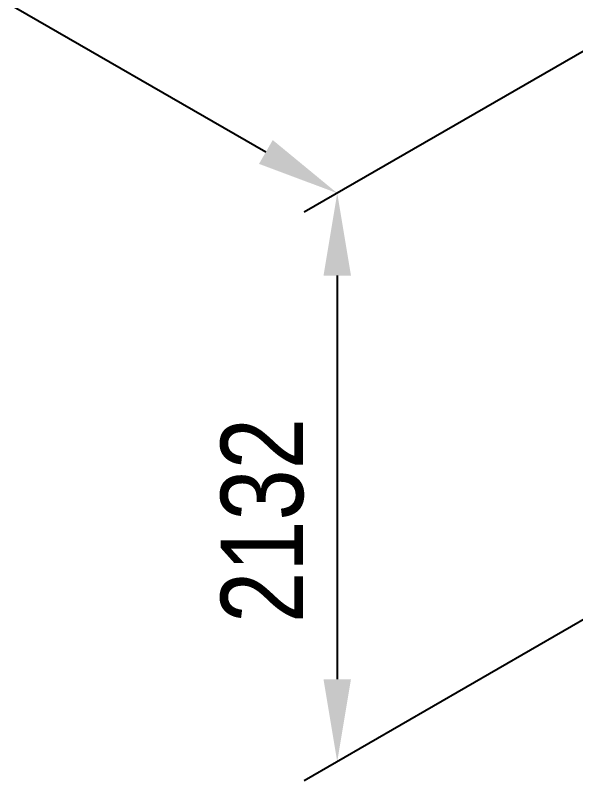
# Model space of a CAD drawing. Header units: millimetres. Extents: x 0 to 594, y 0 to 420.
# Drawn here: x 132.58 to 149.58, y 286.26 to 309.48 of the extents above; entities that cross this region are included whole.
import ezdxf

# ---------------------------------------------------------------- set-up
doc = ezdxf.new("R2010")
doc.units = ezdxf.units.MM
doc.header["$LTSCALE"] = 0.25
doc.layers.add('치수', color=1, linetype='Continuous')
doc.styles.add('AdskIsoMetric', font='arial.ttf', dxfattribs={"width": 0.8, "height": 2.5})
doc.styles.add('AdskIsoMetric-30', font='arial.ttf', dxfattribs={"width": 0.8, "height": 2.5})
doc.styles.add('AdskIsoMetric30', font='arial.ttf', dxfattribs={"width": 0.8, "oblique": 30, "height": 2.5})
doc.dimstyles.new('AdskIsoMetric', dxfattribs={"dimtxt": 2.5, "dimasz": 2.5, "dimexe": 1, "dimexo": 2, "dimgap": 0.8, "dimtad": 1, "dimdec": 0, "dimrnd": 1, "dimzin": 0, "dimdsep": 46, "dimtxsty": 'AdskIsoMetric', "dimcen": 0, "dimclrt": 7, "dimadec": 0, "dimazin": 0, "dimtfac": 1, "dimtdec": 0, "dimtmove": 1, "dimatfit": 3, "dimfxl": 0, "dimfrac": 2, "dimtolj": 1, "dimtzin": 0, "dimarcsym": 0})

# ---------------------------------------------------------------- blocks, each defined once
blk = doc.blocks.new('*D80')
at = {"layer": 'Defpoints', "color": 0}
for p in [(155.337, 311.585), (155.337, 294.34), (142.346, 286.84)]:
    blk.add_point(p, dxfattribs=at)
at = {"layer": '치수', "color": 0, "lineweight": -2}
for p, q in [((153.337, 310.43), (141.346, 303.508)), ((142.346, 301.585), (142.346, 289.34)), ((153.337, 293.186), (141.346, 286.263))]:
    blk.add_line(p, q, dxfattribs=at)
at = {"layer": '치수', "color": 0}
for points in [[(141.93, 301.585), (142.763, 301.585), (142.346, 304.085)], [(141.93, 289.34), (142.763, 289.34), (142.346, 286.84)]]:
    blk.add_solid(points, dxfattribs=at)
at = {"layer": '치수', "color": 7, "insert": (140.08, 294.154), "char_height": 2.5, "attachment_point": 5, "rotation": 90, "style": 'AdskIsoMetric-30'}
blk.add_mtext('\\A1;2132', dxfattribs=at)
blk = doc.blocks.new('*D81')
at = {"layer": 'Defpoints', "color": 0}
for p in [(99.853, 343.619), (155.337, 311.585), (142.346, 304.085)]:
    blk.add_point(p, dxfattribs=at)
at = {"layer": '치수', "color": 0, "lineweight": -2}
for p, q in [((97.853, 342.464), (85.862, 335.541)), ((89.027, 334.869), (140.181, 305.335)), ((153.337, 310.43), (141.346, 303.508))]:
    blk.add_line(p, q, dxfattribs=at)
at = {"layer": '치수', "color": 0}
for points in [[(89.236, 335.23), (88.819, 334.508), (86.862, 336.119)], [(140.39, 305.696), (139.973, 304.974), (142.346, 304.085)]]:
    blk.add_solid(points, dxfattribs=at)
at = {"layer": '치수', "color": 7, "insert": (111, 324.801), "char_height": 2.5, "attachment_point": 5, "rotation": 330, "style": 'AdskIsoMetric30'}
blk.add_mtext('\\A1;786', dxfattribs=at)

msp = doc.modelspace()

# ---------------------------------------------------------------- dimensions: what is measured, and where the dimension line sits
at = {"layer": '치수'}
for base, p1, p2, angle, text, override, picture, middle in [((142.3463, 304.085), (99.8526, 343.6187), (155.3367, 311.585), 330, '786', {"dimtad": 0, "dimlfac": 10.121328, "dimtxsty": 'AdskIsoMetric30', "dimse1": 0, "dimse2": 0, "dimsd1": 0, "dimsd2": 0, "dimtmove": 1}, '*D81', (110.9997, 324.8008)), ((142.3463, 286.8403), (155.3367, 311.585), (155.3367, 294.3403), 270, '2132', {"dimtad": 0, "dimlfac": 123.651365, "dimtxsty": 'AdskIsoMetric-30', "dimse1": 0, "dimse2": 0, "dimsd1": 0, "dimsd2": 0, "dimtmove": 1}, '*D80', (140.08, 294.1542))]:
    dim = msp.add_linear_dim(base=base, p1=p1, p2=p2, angle=angle, text=text, dimstyle='AdskIsoMetric', override=override, dxfattribs=at)
    dim.commit()
    dim.dimension.update_dxf_attribs({"geometry": picture, "text_midpoint": middle, "dimtype": 160})

doc.saveas('drawing.dxf')
